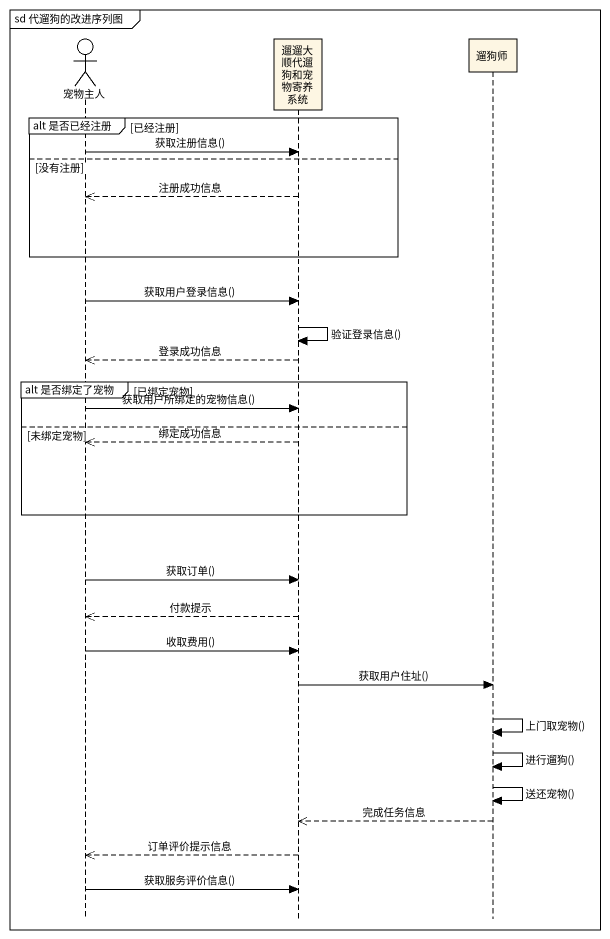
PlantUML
@startuml
mainframe sd 代遛狗的改进序列图
hide footbox
actor 宠物主人
participant 遛遛大顺代遛狗和宠物寄养系统
participant 遛狗师

group alt 是否已经注册 [已经注册]
  宠物主人 -> 遛遛大顺代遛狗和宠物寄养系统 : 获取注册信息()
else 没有注册
  遛遛大顺代遛狗和宠物寄养系统 -->> 宠物主人 : 注册成功信息
end
宠物主人 -> 遛遛大顺代遛狗和宠物寄养系统 : 获取用户登录信息()
遛遛大顺代遛狗和宠物寄养系统 -> 遛遛大顺代遛狗和宠物寄养系统 : 验证登录信息()
遛遛大顺代遛狗和宠物寄养系统 -->> 宠物主人 : 登录成功信息
group alt 是否绑定了宠物 [已绑定宠物]
  宠物主人 -> 遛遛大顺代遛狗和宠物寄养系统 : 获取用户所绑定的宠物信息()
else 未绑定宠物
  遛遛大顺代遛狗和宠物寄养系统 -->> 宠物主人 : 绑定成功信息
end
宠物主人 -> 遛遛大顺代遛狗和宠物寄养系统 : 获取订单()
遛遛大顺代遛狗和宠物寄养系统 -->> 宠物主人 : 付款提示
宠物主人 -> 遛遛大顺代遛狗和宠物寄养系统 : 收取费用()
遛遛大顺代遛狗和宠物寄养系统 -> 遛狗师 : 获取用户住址()
遛狗师 -> 遛狗师 : 上门取宠物()
遛狗师 -> 遛狗师 : 进行遛狗()
遛狗师 -> 遛狗师 : 送还宠物()
遛狗师 -->> 遛遛大顺代遛狗和宠物寄养系统 : 完成任务信息
遛遛大顺代遛狗和宠物寄养系统 -->> 宠物主人 : 订单评价提示信息
宠物主人 -> 遛遛大顺代遛狗和宠物寄养系统 : 获取服务评价信息()
@enduml
